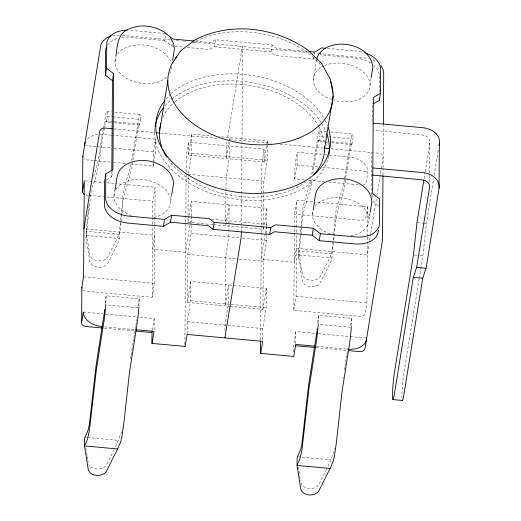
<?xml version="1.0" encoding="UTF-8"?>
<svg xmlns="http://www.w3.org/2000/svg" width="521" height="521" viewBox="0 0 521 521"><rect width="100%" height="100%" fill="white"/><g stroke="black" fill="none" stroke-linecap="round" stroke-linejoin="round"><path stroke-width="0.39" stroke-dasharray="2.6 1.95" d="M121.934 214.242L119.114 240.735L108.01 262.903A9.515 7.034 0.4 0 1 98.046 267.234A9.515 7.034 0.4 0 1 89.762 261.223L86.056 237.7L86.102 231.298L88.831 204.421M106.59 179.771L111.768 176.749L111.807 171.904M82.865 289.917A4.754 3.517 0.4 0 0 86.037 291.246L152.152 297.315L152.686 225.241M152.692 224.44L152.738 218.032M152.744 217.231L152.861 201.217L155.121 187.26L115.675 183.639M130.543 163.907L153.115 165.984L153.148 161.979M153.154 161.178L153.187 156.372A4.754 0.365 -84.8 0 1 153.78 149.677L155.473 139.211L112.315 135.252M154.073 329.806L154.157 318.591L137.251 317.042M152.152 297.315L154.411 283.359L155.121 187.26M153.623 162.878L155.382 152.028L155.473 139.211M184.89 344.388L185.776 223.222M185.782 222.415L186.147 173.141M186.153 172.334L186.244 159.406A4.754 0.365 -84.8 0 1 186.837 152.712L188.53 142.246L264.095 149.182L263.997 161.992L188.439 155.056L188.53 142.246M187.124 333.635L187.215 321.626L190.608 300.689L190.745 281.47L266.309 288.406L266.166 307.624L262.773 328.562L262.688 340.571M230.764 306.394L187.358 302.408L187.71 254.359L191.096 233.421L191.168 223.815M212.861 224.616L187.944 222.324L188.276 176.684M191.174 223.014L191.214 217.407L185.567 252.301L152.51 249.266L154.77 235.31L83.927 228.804M191.22 216.606L191.331 201.393L266.895 208.328L266.661 240.357L263.268 261.295L262.916 309.344L231.565 306.465M188.42 173.506L191.689 153.343L191.826 134.125L211.923 135.968M224.955 330.698L224.994 325.091L228.387 304.16L228.524 284.941L225.137 305.873L225.489 257.83L228.882 236.892L228.914 232.086M225.756 221.79L226.075 177.746L229.468 156.814L229.579 141.595M228.921 231.285L228.966 224.877M228.973 224.076L229.116 204.857L226.225 222.695M229.585 140.794L229.611 137.59L229.357 139.14M241.327 231.904L241.366 226.244M241.373 225.437L241.965 144.662M241.972 143.855L242.675 47.73A4.754 0.365 -84.8 0 0 242.135 48.017L227.482 138.508M260.533 340.011L261.314 233.388M261.321 232.581L261.373 226.114M261.373 225.306L261.809 166.342A4.754 0.365 -84.8 0 1 262.395 159.647L264.095 149.182M213.669 224.688L263.502 229.26L263.86 181.217L267.247 160.279L267.39 141.061L219.159 136.632M293.525 351.962L293.57 345.553L295.837 331.597L317.569 333.59M367.416 237.198L366.934 302.864L365.234 313.329A4.754 3.517 0.4 0 1 359.946 316.384L293.831 310.321L294.541 214.222L296.801 200.266L314.508 201.887M304.472 179.875L294.795 178.983L294.866 169.377A4.754 0.365 -84.8 0 1 295.453 162.682L297.152 152.217L324.322 154.711M295.746 343.606L295.837 331.597M293.831 310.321L296.091 296.358L296.54 235.499M296.56 232.294L296.592 228.296M296.599 227.495L296.801 200.266M294.795 178.983L297.055 165.027L297.152 152.217M345.338 180.188C344.524 195.538 336.11 208.791 335.439 224.03L331.63 260.24L320.526 282.408A9.515 7.034 0.4 0 1 310.568 286.739A9.515 7.034 0.4 0 1 302.278 280.734L298.572 257.211L298.624 250.803L301.828 219.185C301.659 204.89 308.302 192.477 310.868 178.794M367.422 236.397L367.637 206.765L315.316 201.966M371.558 194.939L371.864 152.542M372.092 121.452L372.469 102.943M379.399 92.334L379.516 76.32A23.784 15.91 9.2 0 0 373.733 65.223M382.981 174.906L383.026 168.439M383.033 167.632L383.345 124.773M429.571 182.213L429.825 140.69A9.43 6.968 0.4 0 0 423.996 135.193L373.635 130.27M86.056 237.7L90.263 197.895L91.611 189.097M119.159 234.326L86.102 231.298L89.807 254.821A9.515 7.034 0.4 0 0 98.098 260.826A9.515 7.034 0.4 0 0 108.055 256.495L119.159 234.326L122.37 202.708C122.292 189.221 128.042 177.355 130.966 164.571M122.018 213.434C121.439 195.629 130.426 180.259 132.438 162.91M298.572 257.211L301.809 226.668M301.887 225.853C301.809 208.784 310.998 194.059 312.281 177.153M331.682 253.838L298.624 250.803L302.33 274.326A9.515 7.034 0.4 0 0 310.614 280.337A9.515 7.034 0.4 0 0 320.571 276L331.682 253.838L334.886 222.22C334.71 206.883 342.33 193.675 344.511 178.833M419.275 278.201L422.909 255.785L426.419 223.418L433.674 178.599M105.125 303.235L106.115 295.804L139.172 298.839A19.023 1.452 -84.8 0 1 138.827 307.116M139.172 298.839L137.987 307.761L106.538 304.87M317.641 322.746L318.631 315.309L351.695 318.344A19.023 1.452 -84.8 0 1 351.343 326.621M351.695 318.344L350.503 327.266L319.054 324.381M130.491 358.93L130.953 355.902M131.071 355.146L131.8 350.503M343.007 378.435L343.241 376.924M103.334 129.501C99.661 145.138 100.025 162.35 93.077 177.088M103.464 128.707L105.268 117.57A19.023 1.452 -84.8 0 1 107.43 116.424L113.077 116.945M114.978 61.654L115.747 56.893M104.63 127.599C99.999 147.235 100.488 168.752 92.015 187.371M104.76 126.805L105.509 122.455A9.43 0.723 -84.8 0 1 106.264 122.057L111.103 122.5M111.768 176.749L112.777 170.549M113.988 196.189L114.763 191.428M132.953 159.895L138.566 125.489A9.43 0.723 -84.8 0 1 139.322 125.092L140.494 119.459L113.884 117.017M174.216 46.252L171.8 46.03L164.753 40.579L165.886 33.598M154.626 132.608L155.004 130.276M171.8 46.03L172.308 42.93M153.115 165.984L153.493 163.653M131.924 349.715L132.438 346.55M132.568 345.755L133.076 342.597M133.207 341.802L133.721 338.643M133.845 337.849L134.359 334.684M134.49 333.896L135.128 329.943M135.258 329.148L135.766 325.99M135.896 325.195L136.411 322.03M136.535 321.242L136.795 319.66M121.627 431.707C119.029 437.451 117.512 443.475 114.412 448.972M170.66 201.386L171.689 195.043M152.269 330.223L154.157 318.591M188.439 155.056L191.826 134.125M187.078 47.437L209.585 49.502L214.326 46.734L215.46 39.752L272.131 44.956L276.833 48.59L307.377 51.397M187.944 222.324L188.947 216.124M189.071 215.349L191.331 201.393M187.358 302.408L190.745 281.47M226.961 141.712L226.309 145.717L226.218 158.527L228.856 142.246M225.723 225.795L226.101 223.47M314.775 58.28L313.479 59.036L275.7 55.571L270.998 51.931L272.131 44.956M263.997 161.992L267.39 141.061M263.502 229.26L266.895 208.328M265.235 233.857L261.125 259.237L294.183 262.271L296.442 248.315L367.285 254.815L369.102 243.607M265.365 233.069L266.394 226.72M266.524 225.932L266.778 224.343L211.311 219.25M262.916 309.344L266.309 288.406M313.479 59.036L313.733 57.486M314.235 54.386L314.489 52.836M313.329 79.856L316.586 60.319M320.851 53.331L320.597 54.881L356.019 58.137A23.784 15.91 9.2 0 1 370.372 62.761M312.795 173.994L318.025 141.966A9.43 0.723 -84.8 0 1 318.787 141.562L324.427 142.083M312.339 214.391L313.368 208.048M345.723 177.817L351.082 145.001A9.43 0.723 -84.8 0 1 351.844 144.597L353.01 138.964L328.823 136.749M370.001 85.06L371.024 78.717M329.122 155.154L349.103 156.984A19.023 12.732 9.2 0 1 367.898 171.533L366.198 181.998A4.754 3.517 0.4 0 1 363.352 184.805M367.637 206.765L365.944 217.237A4.754 3.517 0.4 0 1 360.656 220.292L294.541 214.222M372.014 197.492L372.522 194.392M344.316 370.008L344.824 366.849M344.954 366.055L345.469 362.89M345.592 362.102L346.107 358.936M346.237 358.148L346.745 354.983M346.875 354.195L347.39 351.03M347.514 350.236L347.774 348.66M369.011 219.595L369.526 216.423M334.143 451.219C331.545 456.956 330.027 462.98 326.928 468.477M369.617 240.402L370.659 233.994M370.789 233.193L376.364 198.761M376.885 195.557L383.111 157.121A4.754 3.517 0.4 0 0 378.949 153.194L374.091 152.751M424.061 178.788L425.09 172.418M425.221 171.624L429.858 142.975M434.195 175.401L438.343 149.787M419.144 279.002L403.977 372.671A16.646 1.27 -84.8 0 0 401.938 398.051M334.56 449.291L334.788 447.936M311.714 174.281L317.784 137.075A19.023 1.452 -84.8 0 1 319.953 135.935L325.592 136.45M344.642 178.078L350.841 140.11A19.023 1.452 -84.8 0 1 353.01 138.964M131.702 160.826L138.326 120.605A19.023 1.452 -84.8 0 1 140.494 119.459M106.264 122.057L107.43 116.424M318.787 141.562L319.953 135.935M114.053 449.688L106.525 464.699A9.515 7.034 0.4 0 1 97.811 469.089A9.515 7.034 0.4 0 1 88.954 464.797M326.569 469.193L319.047 484.211A9.515 7.034 0.4 0 1 309.494 488.574A9.515 7.034 0.4 0 1 300.949 483.136M215.46 39.752L210.712 42.52L194.639 41.048M112.393 35.747L115.206 35.213L119.83 35.226M165.098 33.526L130.465 30.348A23.784 15.91 9.2 0 0 128.921 30.244M327.364 48.42L357.152 51.156A23.784 15.91 9.2 0 1 363.254 52.263M122.253 35.448L170.686 39.896M176.339 40.41L179.563 40.71M182.793 41.003L186.831 41.374M194.092 42.045L308.719 52.562M312.756 52.934L317.602 53.376M318.409 53.455L368.301 58.306M164.753 40.579L129.332 37.33A23.784 15.91 9.2 0 0 121.009 37.59M214.326 46.734L270.998 51.931M175.017 46.33L183.053 47.066M106.838 111.455L111.676 111.898M114.9 112.191L139.895 114.49M319.353 130.96L326.608 131.624M330.64 131.995L352.411 133.995M105.997 121.002L113.252 121.667M114.06 121.738L139.055 124.037M318.513 140.507L327.383 141.321M331.415 141.692L351.571 143.542M114.327 122.8L139.322 125.092M325.234 142.155L327.65 142.376M331.682 142.747L351.844 144.597M113.956 128.869L155.284 132.666M160.149 133.109L218.494 138.469M229.839 139.511L271.167 143.301M280.083 144.122L323.847 148.14M331.135 148.804L373.277 152.673M111.514 135.18L103.523 134.444A19.023 12.732 9.2 0 0 87.118 139.348M325.124 154.783L328.321 155.076M191.689 153.343L267.247 160.279M84.539 145.522L111.103 147.964M114.327 148.257L155.382 152.028M297.055 165.027L317.986 166.948M322.818 167.391L367.898 171.533M93.454 160.507L87 159.914A4.754 3.517 0.4 0 1 83.829 158.586M94.255 160.579L110.387 162.057M113.611 162.357L125.704 163.464M308.504 180.246L324.629 181.725M328.66 182.096L360.109 184.981M188.296 174.281L263.86 181.217M85.086 180.833L103.601 182.532M106.818 182.825L114.867 183.568M416.969 222.552L422.479 223.06M423.267 223.131L426.419 223.418M88.355 195.297L86.74 195.147A4.754 3.517 0.4 0 1 85.542 194.919M89.163 195.368L103.672 196.704M106.903 196.997L152.861 201.217M191.096 233.421L239.328 237.85M242.545 238.149L266.661 240.357M414.247 254.99L418.975 255.42M419.757 255.492L422.909 255.785M86.414 235.499L119.472 238.533M298.93 255.01L331.988 258.045M187.71 254.359L238.351 259.009M239.152 259.08L263.268 261.295M83.575 276.853L154.411 283.359M296.091 296.358L366.934 302.864M190.608 300.689L266.166 307.624M83.314 312.092L102.637 313.863M105.854 314.156L136.443 316.963M187.215 321.626L227.403 325.312M228.211 325.391L262.773 328.562M318.377 333.668L366.673 338.096M104.513 326.856L134.88 329.643M316.521 346.315L347.689 349.174M104.324 328.184L134.965 330.991M316.149 347.624L346.791 350.438M84.93 437.301L86.545 437.451M87.352 437.523L117.987 440.336M297.452 456.813L330.509 459.848M372.645 59.635L376.455 61.641M372.795 201.588L378.565 206.049M298.331 466.849L300.552 480.968M85.932 448.132L86.18 449.695M86.675 452.834L87.17 455.973M87.294 456.754L87.789 459.893M87.912 460.675L88.16 462.244M106.115 295.804A19.023 1.452 -84.8 0 1 105.763 304.082M318.631 315.309A19.023 1.452 -84.8 0 1 318.285 323.587M324.524 65.626A28.538 19.095 9.2 0 1 369.48 81.263A28.538 19.095 9.2 0 1 334.195 100.351M331.844 99.635A28.538 19.095 9.2 0 1 313.707 83.132A28.538 19.095 9.2 0 1 323.795 65.952M116.001 189.344A28.538 19.095 9.2 0 1 162.129 186.779A28.538 19.095 9.2 0 1 153.421 217.465M131.735 215.687A28.538 19.095 9.2 0 1 114.991 191.305M330.086 233.896A28.538 19.095 9.2 0 1 318.194 203.301A28.538 19.095 9.2 0 1 363.326 207.443A28.538 19.095 9.2 0 1 351.004 235.818M171.65 66.857A28.538 19.095 9.2 0 1 169.227 74.327M166.798 77.088A28.538 19.095 9.2 0 1 131.494 80.69A28.538 19.095 9.2 0 1 115.981 56.769M117.401 54.184A28.538 19.095 9.2 0 1 146.622 45.444A28.538 19.095 9.2 0 1 171.181 63.23M192.321 43.282A83.236 55.695 9.2 0 1 322.252 66.825M306.348 181.51A83.236 55.695 9.2 0 1 168.276 159.465M162.897 117.368A83.236 55.695 9.2 0 1 174.522 102.266M175.121 101.751A83.236 55.695 9.2 0 1 252.164 85.854A83.236 55.695 9.2 0 1 318.702 126.525M319.08 127.209A83.236 55.695 9.2 0 1 324.296 142.787M166.017 98.944A87.99 58.88 9.2 0 1 170.419 94.334M170.999 93.8A87.99 58.88 9.2 0 1 253.408 75.669A87.99 58.88 9.2 0 1 324.778 119.765M325.143 120.462A87.99 58.88 9.2 0 1 327.631 126.056M328.64 155.909A87.99 58.88 9.2 0 1 232.561 198.742A87.99 58.88 9.2 0 1 154.958 127.749M164.89 105.919A87.99 58.88 9.2 0 1 171.07 99.726M171.683 99.205A87.99 58.88 9.2 0 1 321.21 122.611M321.639 123.288A87.99 58.88 9.2 0 1 326.231 132.334M107.443 45.21A23.784 15.91 9.2 0 1 117.512 38.391"/><path stroke-width="0.78" d="M102.709 328.035L85.776 326.478A4.754 3.517 0.4 0 1 81.621 322.558L81.882 287.325L83.575 276.853L84.278 180.761L82.585 191.227A4.754 3.517 0.4 0 0 84.461 194.463M82.585 191.227L82.846 155.987L100.364 47.828C100.644 41.941 105.607 37.558 110.98 36.014M111.82 170.289L112.477 80.657L105.424 75.2L105.607 51.175A23.784 15.91 9.2 0 1 106.44 47.105M127.384 30.205A23.784 15.91 9.2 0 0 106.733 44.2L106.558 68.225L113.604 73.676L112.901 169.774L105.783 173.929L105.607 197.954A23.784 15.91 9.2 0 0 129.104 216.137L164.519 219.387L171.637 215.232L209.422 218.703L214.118 222.337L270.79 227.54L275.537 224.766L313.316 228.237L320.363 233.688L355.784 236.944A23.784 15.91 9.2 0 0 379.516 223.092L379.692 199.068L372.645 193.617L373.349 97.518L380.467 93.363L380.643 69.339A23.784 15.91 9.2 0 0 364.733 52.706M152.145 330.998L151.826 342.16A4.754 0.365 -84.8 0 0 152.366 341.874L154.06 331.402L135.681 329.715M241.327 231.904L241.314 233.519A4.754 0.365 -84.8 0 1 240.722 240.207L224.903 337.908M260.526 340.819L260.441 352.131A4.754 0.365 -84.8 0 0 260.988 351.844L262.682 341.372L187.117 334.436L185.424 344.909A4.754 0.365 -84.8 0 1 184.896 345.905M373.511 103.744L379.34 100.345L379.353 98.743M382.974 175.714L382.499 240.402L364.98 348.569A4.754 3.517 0.4 0 1 359.692 351.623L348.399 350.587M383.352 123.965L383.703 72.92L383.091 69.573L380.962 65.613M402.14 400.063A16.646 1.27 -84.8 0 0 403.814 395.094L422.746 278.207L426.087 268.263L439.047 188.231L439.379 143.386A19.023 14.067 0.4 0 0 422.746 127.697L373.16 123.145M105.424 75.2L106.558 68.225M83.927 228.804L99.752 131.11A4.754 3.517 0.4 0 1 105.04 128.055L112.334 128.72M115.877 56.099C117.323 46.838 117.277 34.979 126.935 29.984M112.477 80.657L113.604 73.676M81.621 322.558L83.314 312.092A19.023 12.732 9.2 0 0 102.116 326.634M105.783 173.929L104.649 180.904L104.474 204.929A23.784 15.91 9.2 0 0 127.971 223.112L163.392 226.361L170.51 222.213L208.289 225.678L212.991 229.312L269.663 234.515L274.404 231.747L312.19 235.212L319.236 240.669L354.658 243.919A23.784 15.91 9.2 0 0 378.389 230.074M114.887 190.634C116.834 183.086 115.584 174.007 121.517 168.003C127.827 161.803 137.127 159.999 145.685 160.605C158.15 161.673 173.226 169.879 173.486 183.946L171.689 195.043M167.827 80.703L159.348 133.037L156.906 132.816M172.679 60.508L174.457 48.492L173.539 43.458L170.478 37.87M163.392 226.361L164.519 219.387M170.51 222.213L171.637 215.232M212.991 229.312L214.118 222.337M269.663 234.515L270.79 227.54M313.368 208.048C315.192 200.735 314.098 191.989 319.868 186.212C326.179 180.012 335.478 178.202 344.036 178.807C356.501 179.875 371.577 188.088 371.838 202.148L370.171 212.457M333.114 95.871L324.642 148.211L329.519 148.661M312.19 235.212L313.316 228.237M319.236 240.669L320.363 233.688M371.154 77.922L372.828 67.613C371.186 46.48 342.44 38.886 325.931 47.88M379.34 100.345L380.467 93.363M369.656 215.629L369.91 214.046M423.801 180.377L416.969 222.552L413.466 254.919L394.534 371.805A16.646 1.27 -84.8 0 0 392.469 395.231A16.646 1.27 -84.8 0 0 394.364 394.228L413.296 277.341L416.644 267.397L429.532 187.82L429.493 185.535A9.43 6.968 0.4 0 0 423.664 180.038L372.502 175.043M438.988 145.789L439.379 143.386M316.872 58.925C317.667 54.249 321.535 50.713 325.286 48.186M104.376 311.805A9.43 0.723 -84.8 0 1 104.102 314.104L96.157 365.065L89.449 424.048L88.186 429.91L84.93 437.301L84.578 439.503L84.526 445.911L88.231 469.434A9.515 7.034 0.4 0 0 96.522 475.445A9.515 7.034 0.4 0 0 106.479 471.108L117.59 448.946L120.611 442.068L121.803 437.301L123.829 423.358L129.436 372.652L136.821 325.612A19.023 1.452 -84.8 0 0 138.827 307.116M316.892 331.31A9.43 0.723 -84.8 0 1 316.618 333.616L308.673 384.57L301.965 443.553L300.702 449.415L297.452 456.813L297.094 459.008L297.048 465.416L300.754 488.939A9.515 7.034 0.4 0 0 309.038 494.95A9.515 7.034 0.4 0 0 318.995 490.613L330.106 468.451L333.127 461.573L334.319 456.813L336.351 442.87L341.958 392.157L349.337 345.117A19.023 1.452 -84.8 0 0 351.343 326.621M127.586 29.671C139.582 23.425 154.848 25.392 165.685 33.168M325.755 48.277L321.731 47.906L314.612 52.061L308.986 51.54M193.832 40.977L172.933 39.055L165.886 33.598M372.834 167.99L422.42 172.542A19.023 14.067 0.4 0 1 439.047 188.231M416.644 267.397L426.087 268.263M413.296 277.341L422.746 278.207M314.918 346.172L295.739 344.407L294.046 354.879A4.754 0.365 -84.8 0 1 293.564 356.299M135.766 331.069L151.898 332.548M295.186 345.703L315.342 347.553M151.976 343.404L185.033 346.432M260.591 353.368L293.649 356.403M392.99 399.581L402.44 400.447M117.59 448.946L84.526 445.911L87.554 439.034L89.436 430.255L96.378 369.617L103.764 322.577A19.023 1.452 -84.8 0 0 105.763 304.082M330.106 468.451L297.048 465.416L300.07 458.545L301.952 449.766L308.894 389.122L316.28 342.082A19.023 1.452 -84.8 0 0 318.285 323.587M333.088 94.034L330.386 79.329L321.704 63.673L308.015 50.237C275.902 27.183 230.647 21.361 195.088 39.87L180.774 50.732L171.357 64.728L170.751 66.454A83.236 55.695 9.2 0 0 240.963 143.164A83.236 55.695 9.2 0 0 333.062 93.565M104.617 309.363A9.43 0.723 -84.8 0 1 104.441 311.2M317.133 328.868A9.43 0.723 -84.8 0 1 317.015 330.099M81.895 288.237A4.754 3.517 0.4 0 1 81.882 287.325M366.673 338.096A19.023 12.732 9.2 0 1 348.393 349.233M84.539 145.522A19.023 12.732 9.2 0 1 85.21 142.266M82.859 156.906A4.754 3.517 0.4 0 1 82.846 155.987M172.431 62.924A83.236 55.695 9.2 0 1 173.213 61.537M174.958 58.814A83.236 55.695 9.2 0 1 176.417 56.841M330.685 81.869A83.236 55.695 9.2 0 1 331.2 83.412M331.662 84.969A83.236 55.695 9.2 0 1 332.952 92.009M324.622 146.675A83.236 55.695 9.2 0 1 313.922 174.607M166.928 157.453A83.236 55.695 9.2 0 1 163.841 151.963M163.197 150.576A83.236 55.695 9.2 0 1 162.604 149.188M161.777 147.039A83.236 55.695 9.2 0 1 159.954 126.583M160.286 124.988A83.236 55.695 9.2 0 1 160.683 123.405M328.178 127.599A87.99 58.88 9.2 0 1 233.558 191.741A87.99 58.88 9.2 0 1 164.467 100.885M155.076 126.948A87.99 58.88 9.2 0 1 163.334 107.86M326.778 133.799A87.99 58.88 9.2 0 1 328.914 154.301"/></g></svg>
